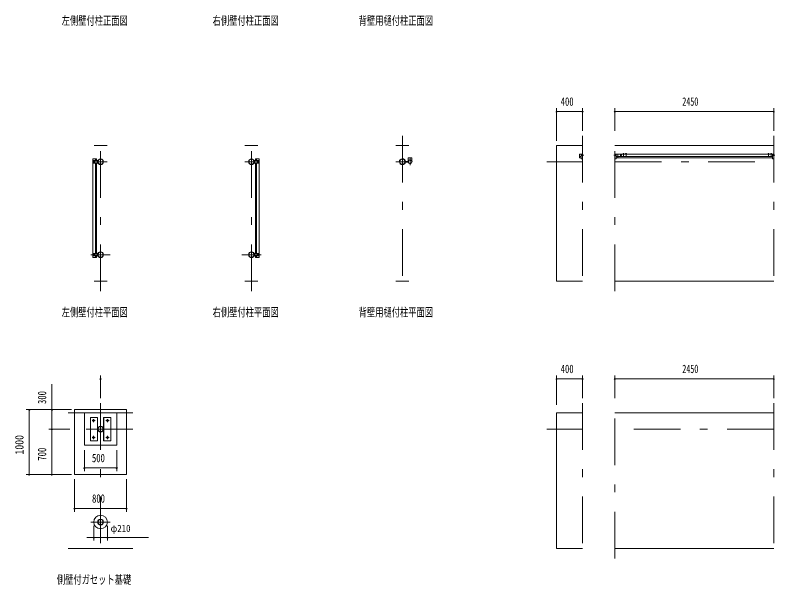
# Model space of a CAD drawing. Units: millimetres, scale not verified. Extents: x -27014 to 27021, y -10500 to 10500.
# Drawn here: x -27014 to -15288, y -8113 to 676 of the extents above; entities that cross this region are included whole.
import ezdxf
from ezdxf.enums import TextEntityAlignment as Align

# ---------------------------------------------------------------- set-up
doc = ezdxf.new("R2010")
doc.units = ezdxf.units.MM
doc.header["$LTSCALE"] = 60
doc.linetypes.add('USER3', pattern=[24, 12, -5, 2, -5])
for name, color, linetype, lineweight in [('0-2_1-05BOLD', 7, 'Continuous', 18), ('0-3_1-25CENTER', 3, 'USER3', 18), ('0-5_1-55DIM', 3, 'Continuous', 18)]:
    doc.layers.add(name, color=color, linetype=linetype, lineweight=lineweight)
doc.styles.add('ＭＳ ゴシック', font='')
doc.styles.get('ＭＳ ゴシック').set_extended_font_data('MS Gothic')

msp = doc.modelspace()

# ---------------------------------------------------------------- linework, layer by layer
at = {"layer": '0-2_1-05BOLD'}
for p, q in [((-25596.43, -1335.33), (-25796.43, -1335.33)), ((-23266.7, -1335.33), (-23466.7, -1335.33)), ((-21136.97, -1335.33), (-20936.97, -1335.33)), ((-15305.51, -1335.33), (-17755.51, -1335.33)), ((-20946.47, -1575.81), (-20946.47, -1523.38)), ((-18275.51, -1505.78), (-18300.51, -1505.78)), ((-18275.51, -1540.78), (-18275.51, -1480.28)), ((-18270.52, -1475.28), (-18255.51, -1475.28)), ((-18264.01, -1481.78), (-18260.32, -1481.78)), ((-18260.32, -1489.78), (-18264.01, -1489.78)), ((-17755.51, -1475.28), (-17740.51, -1475.28)), ((-15305.51, -1465.78), (-17751.23, -1465.78)), ((-17750.71, -1481.78), (-17747.01, -1481.78)), ((-17747.01, -1489.78), (-17750.71, -1489.78)), ((-17735.51, -1505.78), (-15325.51, -1505.78)), ((-17735.51, -1523.38), (-15325.51, -1523.38)), ((-17710.51, -1465.78), (-17710.51, -1523.38)), ((-17709.51, -1467.38), (-17710.51, -1467.38)), ((-17710.51, -1502.38), (-17709.51, -1502.38)), ((-17709.51, -1523.38), (-17709.51, -1465.78)), ((-17627.9, -1464.18), (-17627.9, -1460.68)), ((-17622.13, -1460.68), (-17622.13, -1464.18)), ((-17591.26, -1464.18), (-17591.26, -1465.78)), ((-17587.9, -1464.18), (-17587.9, -1460.68)), ((-17582.13, -1460.68), (-17582.13, -1464.18)), ((-15387.9, -1464.18), (-15387.9, -1460.68)), ((-15382.13, -1460.68), (-15382.13, -1464.18)), ((-15351.26, -1464.18), (-15351.26, -1465.78)), ((-15347.9, -1464.18), (-15347.9, -1460.68)), ((-15342.13, -1460.68), (-15342.13, -1464.18)), ((-15325.51, -1540.78), (-15325.51, -1480.28)), ((-15320.51, -1475.28), (-15305.51, -1475.28)), ((-15314.01, -1481.78), (-15310.31, -1481.78)), ((-15310.31, -1489.78), (-15314.01, -1489.78)), ((-25806.49, -1600.33), (-25806.49, -1570.33)), ((-25740.99, -1605.33), (-25801.49, -1605.33)), ((-25799.99, -1580.53), (-25799.99, -1576.83)), ((-25799.99, -1590.13), (-25799.99, -1593.83)), ((-25791.99, -1576.83), (-25791.99, -1580.53)), ((-25791.99, -1593.83), (-25791.99, -1590.13)), ((-25775.99, -1540.33), (-25775.99, -1565.33)), ((-25775.99, -2999.33), (-25775.99, -1605.33)), ((-25758.39, -1605.33), (-25758.39, -2999.33)), ((-23322.15, -1605.33), (-23261.65, -1605.33)), ((-23304.75, -1565.33), (-23304.75, -1540.33)), ((-23304.75, -1605.33), (-23304.75, -2999.33)), ((-23287.15, -1565.33), (-23287.15, -1540.33)), ((-23287.15, -2999.33), (-23287.15, -1605.33)), ((-23271.15, -1576.83), (-23271.15, -1580.53)), ((-23271.15, -1593.83), (-23271.15, -1590.13)), ((-23263.15, -1580.53), (-23263.15, -1576.83)), ((-23263.15, -1590.13), (-23263.15, -1593.83)), ((-23256.65, -1600.33), (-23256.65, -1570.33)), ((-20992.52, -1582.33), (-20946.31, -1582.33)), ((-20946.31, -1588.33), (-20992.52, -1588.33)), ((-20947.7, -1580.72), (-20991.05, -1580.72)), ((-20991.05, -1589.93), (-20947.7, -1589.93)), ((-18275.51, -1540.78), (-18255.51, -1540.78)), ((-15325.51, -1540.78), (-15305.51, -1540.78)), ((-25806.49, -3034.33), (-25806.49, -3004.33)), ((-25740.99, -3039.33), (-25801.49, -3039.33)), ((-25799.99, -3014.53), (-25799.99, -3010.83)), ((-25799.99, -3024.13), (-25799.99, -3027.83)), ((-25791.99, -3010.83), (-25791.99, -3014.53)), ((-25791.99, -3027.83), (-25791.99, -3024.13)), ((-25775.99, -3039.33), (-25775.99, -3064.33)), ((-23261.65, -2999.33), (-23322.15, -2999.33)), ((-23287.15, -3039.33), (-23287.15, -3064.33)), ((-23271.15, -3010.83), (-23271.15, -3014.53)), ((-23271.15, -3027.83), (-23271.15, -3024.13)), ((-23263.15, -3014.53), (-23263.15, -3010.83)), ((-23263.15, -3024.13), (-23263.15, -3027.83)), ((-23256.65, -3034.33), (-23256.65, -3004.33)), ((-25796.43, -3430.33), (-25596.43, -3430.33)), ((-23266.7, -3430.33), (-23466.7, -3430.33)), ((-20936.97, -3430.33), (-21136.97, -3430.33)), ((-15305.51, -3430.33), (-17755.51, -3430.33)), ((-25196.43, -5460.33), (-26196.43, -5460.33)), ((-17755.51, -5460.33), (-15305.51, -5460.33)), ((-25745.48, -5890.33), (-25745.48, -5530.33)), ((-25647.38, -5530.33), (-25647.38, -5890.33)), ((-26196.43, -7555.33), (-25196.43, -7555.33)), ((-15305.51, -7555.33), (-17755.51, -7555.33))]:
    msp.add_line(p, q, dxfattribs=at)
for points in [[(-18255.51, -3430.33), (-18655.52, -3430.33), (-18655.52, -1335.33), (-18255.51, -1335.33)], [(-20946.47, -1523.38), (-20891.47, -1523.38), (-20891.47, -1575.81)], [(-18255.51, -1465.78), (-18300.51, -1465.78), (-18300.51, -1523.38), (-18275.51, -1523.38)], [(-18255.52, -1480), (-18260.52, -1482.89), (-18260.52, -1488.67), (-18255.51, -1491.55)], [(-17755.51, -1491.55), (-17750.51, -1488.67), (-17750.51, -1482.89), (-17755.51, -1480)], [(-17735.51, -1480.28), (-17735.51, -1540.78), (-17755.51, -1540.78)], [(-17631.26, -1465.78), (-17631.26, -1464.18), (-17618.76, -1464.18), (-17618.76, -1465.78)], [(-17619.24, -1464.18), (-17619.24, -1460.68), (-17620.11, -1460.18), (-17629.91, -1460.18), (-17630.79, -1460.68), (-17630.79, -1464.18)], [(-17591.26, -1464.18), (-17578.76, -1464.18), (-17578.76, -1465.78)], [(-17579.24, -1464.18), (-17579.24, -1460.68), (-17580.12, -1460.18), (-17589.91, -1460.18), (-17590.79, -1460.68), (-17590.79, -1464.18)], [(-15391.26, -1465.78), (-15391.26, -1464.18), (-15378.76, -1464.18), (-15378.76, -1465.78)], [(-15379.24, -1464.18), (-15379.24, -1460.68), (-15380.11, -1460.18), (-15389.91, -1460.18), (-15390.79, -1460.68), (-15390.79, -1464.18)], [(-15351.26, -1464.18), (-15338.76, -1464.18), (-15338.76, -1465.78)], [(-15339.24, -1464.18), (-15339.24, -1460.68), (-15340.11, -1460.18), (-15349.91, -1460.18), (-15350.79, -1460.68), (-15350.79, -1464.18)], [(-15305.52, -1480), (-15310.51, -1482.89), (-15310.51, -1488.67), (-15305.51, -1491.55)], [(-25815.99, -1540.33), (-25815.99, -3064.33), (-25758.39, -3064.33), (-25758.39, -3039.33)], [(-25758.39, -1565.33), (-25758.39, -1540.33), (-25815.99, -1540.33)], [(-25801.49, -1565.33), (-25740.99, -1565.33), (-25740.99, -1605.33)], [(-23261.65, -1565.33), (-23322.15, -1565.33), (-23322.15, -1605.33)], [(-23304.75, -1540.33), (-23247.15, -1540.33), (-23247.15, -3064.33), (-23304.75, -3064.33), (-23304.75, -3039.33)], [(-25801.49, -2999.33), (-25740.99, -2999.33), (-25740.99, -3039.33)], [(-23322.15, -2999.33), (-23322.15, -3039.33), (-23261.65, -3039.33)], [(-25946.44, -5460.33), (-25946.44, -5960.33), (-25446.43, -5960.33), (-25446.43, -5460.33)], [(-18255.51, -7555.33), (-18655.51, -7555.33), (-18655.51, -5460.33), (-18255.51, -5460.33)]]:
    msp.add_lwpolyline(points, dxfattribs=at)
for points in [[(-17669.52, -1488.67), (-17669.52, -1482.89), (-17664.51, -1480), (-17659.52, -1482.89), (-17659.52, -1488.67), (-17664.51, -1491.55)], [(-25793.1, -1580.33), (-25798.87, -1580.33), (-25801.76, -1585.33), (-25798.87, -1590.33), (-25793.1, -1590.33), (-25790.21, -1585.33)], [(-23270.03, -1590.33), (-23272.92, -1585.33), (-23270.03, -1580.33), (-23264.26, -1580.33), (-23261.38, -1585.33), (-23264.26, -1590.33)], [(-25793.1, -3024.33), (-25790.21, -3019.33), (-25793.1, -3014.33), (-25798.87, -3014.33), (-25801.76, -3019.33), (-25798.87, -3024.33)], [(-23270.03, -3024.33), (-23264.26, -3024.33), (-23261.38, -3019.33), (-23264.26, -3014.33), (-23270.03, -3014.33), (-23272.92, -3019.33)], [(-26096.43, -5410.33), (-25296.43, -5410.33), (-25296.43, -6410.33), (-26096.43, -6410.33)], [(-25740.98, -5890.33), (-25852.98, -5890.33), (-25852.98, -5530.33), (-25740.98, -5530.33)], [(-25539.88, -5530.33), (-25539.88, -5890.33), (-25651.88, -5890.33), (-25651.88, -5530.33)]]:
    msp.add_lwpolyline(points, close=True, dxfattribs=at)
for centre, radius in [((-17664.51, -1485.78), 6.25), ((-17664.51, -1485.78), 4.9), ((-25795.99, -1585.33), 6.25), ((-25795.99, -1585.33), 4.9), ((-25696.43, -1585.33), 44.55), ((-25696.43, -1585.33), 40.35), ((-23366.7, -1585.33), 44.55), ((-23366.7, -1585.33), 40.35), ((-23267.15, -1585.33), 6.25), ((-23267.15, -1585.33), 4.9), ((-21085.37, -1585.33), 2.25), ((-21036.97, -1585.33), 44.55), ((-21036.97, -1585.33), 40.35), ((-20918.97, -1585.33), 27.5), ((-20887.62, -1585.33), 2.25), ((-25795.99, -3019.33), 6.25), ((-25795.99, -3019.33), 4.9), ((-25696.44, -3019.33), 44.55), ((-25696.44, -3019.33), 40.35), ((-23366.7, -3019.33), 44.55), ((-23366.7, -3019.33), 40.35), ((-23267.15, -3019.33), 6.25), ((-23267.15, -3019.33), 4.9), ((-25802.93, -5580.33), 14.5), ((-25589.93, -5580.33), 14.5), ((-25696.43, -5710.33), 44.55), ((-25696.43, -5710.33), 40.35), ((-25802.93, -5840.33), 14.5), ((-25589.93, -5840.33), 14.5), ((-25696.43, -7144.33), 105), ((-25696.43, -7144.33), 44.55), ((-25696.43, -7144.33), 40.35)]:
    msp.add_circle(centre, radius, dxfattribs=at)
for centre, radius, start, end in [((-18270.52, -1480.28), 5, 90, 180), ((-18264.01, -1485.78), 4, 90, 270), ((-18255.51, -1485.78), 6.25, 90, 270), ((-18255.51, -1485.78), 4.9, 90, 270), ((-17755.51, -1485.78), 6.25, 270, 90), ((-17755.51, -1485.78), 4.9, 270, 90), ((-17747.01, -1485.78), 4, 270, 90), ((-17740.51, -1480.28), 5, 0, 90), ((-17629.35, -1462.49), 2.32, 51.45377, 90), ((-17625.01, -1468.69), 8.51, 70.16867, 109.82912), ((-17620.68, -1462.5), 2.32, 90, 128.53143), ((-17589.35, -1462.49), 2.32, 51.45377, 90), ((-17585.01, -1468.69), 8.51, 70.16867, 109.82912), ((-17580.69, -1462.5), 2.32, 90, 128.53143), ((-15389.34, -1462.49), 2.32, 51.45377, 90), ((-15385.01, -1468.69), 8.51, 70.16867, 109.82912), ((-15380.68, -1462.5), 2.32, 90, 128.53143), ((-15349.34, -1462.49), 2.32, 51.45377, 90), ((-15345.01, -1468.69), 8.51, 70.16867, 109.82912), ((-15340.68, -1462.5), 2.32, 90, 128.53143), ((-15320.51, -1480.28), 5, 90, 180), ((-15314.01, -1485.78), 4, 90, 270), ((-15305.51, -1485.78), 6.25, 90, 270), ((-15305.51, -1485.78), 4.9, 90, 270), ((-25801.49, -1570.33), 5, 90, 180), ((-25801.49, -1600.33), 5, 180, 270), ((-25795.99, -1576.83), 4, 0, 180), ((-25795.99, -1593.83), 4, 180, 0), ((-23267.15, -1576.83), 4, 0, 180), ((-23267.15, -1593.83), 4, 180, 0), ((-23261.65, -1570.33), 5, 0, 90), ((-23261.65, -1600.33), 5, 270, 0), ((-21085.37, -1585.33), 3.85, 52.09248, 0), ((-21036.97, -1585.33), 46.15, 5.72713, 180.00108), ((-21036.97, -1585.33), 46.15, 183.78915, 354.28163), ((-20918.97, -1585.33), 29.1, 0, 170.90512), ((-20918.97, -1585.33), 29.1, 189.09488, 252.80957), ((-20918.97, -1602.73), 44.9, 109.58864, 127.76454), ((-20918.97, -1585.33), 29.1, 287.19043, 354.06984), ((-20918.97, -1602.73), 44.9, 52.23546, 70.41136), ((-20887.62, -1585.33), 3.85, 180, 128.65778), ((-25801.49, -3004.33), 5, 90, 180), ((-25801.49, -3034.33), 5, 180, 270), ((-25795.99, -3010.83), 4, 0, 180), ((-25795.99, -3027.83), 4, 180, 0), ((-23267.15, -3010.83), 4, 0, 180), ((-23267.15, -3027.83), 4, 180, 0), ((-23261.65, -3004.33), 5, 0, 90), ((-23261.65, -3034.33), 5, 270, 0)]:
    msp.add_arc(centre, radius, start, end, dxfattribs=at)
at = {"layer": '0-3_1-25CENTER'}
for p, q in [((-25696.43, -3580.33), (-25696.43, -1185.33)), ((-23366.7, -3580.33), (-23366.7, -1185.33)), ((-21036.97, -1185.33), (-21036.97, -3580.33)), ((-18255.51, -1185.33), (-18255.51, -3580.33)), ((-17755.51, -3580.33), (-17755.51, -1185.33)), ((-15305.51, -1185.33), (-15305.51, -3580.33)), ((-18273.01, -1485.78), (-18238.02, -1485.78)), ((-17738.01, -1485.78), (-17773.01, -1485.78)), ((-17652.01, -1485.78), (-17677.01, -1485.78)), ((-17664.51, -1505.78), (-17664.51, -1465.78)), ((-17625.01, -1457.76), (-17625.01, -1492.64)), ((-17585.01, -1492.64), (-17585.01, -1457.76)), ((-15385.01, -1492.64), (-15385.01, -1457.76)), ((-15345.01, -1457.76), (-15345.01, -1492.64)), ((-15323.01, -1485.78), (-15288.01, -1485.78)), ((-25796.43, -1585.33), (-25596.43, -1585.33)), ((-25795.99, -1567.83), (-25795.99, -1602.83)), ((-23266.7, -1585.33), (-23466.7, -1585.33)), ((-23267.15, -1567.83), (-23267.15, -1602.83)), ((-20936.97, -1585.33), (-21136.97, -1585.33)), ((-20969.44, -1596.09), (-20969.44, -1574.56)), ((-20918.97, -1530.33), (-20918.97, -1640.33)), ((-18255.51, -1585.33), (-18805.51, -1585.33)), ((-17755.51, -1585.33), (-15305.51, -1585.33)), ((-25546.43, -3019.33), (-25846.44, -3019.33)), ((-25795.99, -3036.83), (-25795.99, -3001.83)), ((-23516.7, -3019.33), (-23216.7, -3019.33)), ((-23267.15, -3036.83), (-23267.15, -3001.83)), ((-25696.43, -5310.33), (-25696.43, -7705.33)), ((-18255.51, -5310.33), (-18255.51, -7705.33)), ((-17755.51, -7705.33), (-17755.51, -5310.33)), ((-15305.51, -5310.33), (-15305.51, -7705.33)), ((-25777.93, -5580.33), (-25827.93, -5580.33)), ((-25802.93, -5605.33), (-25802.93, -5555.33)), ((-25614.93, -5580.33), (-25564.93, -5580.33)), ((-25589.93, -5605.33), (-25589.93, -5555.33)), ((-25196.43, -5710.33), (-26196.43, -5710.33)), ((-18255.51, -5710.33), (-18805.51, -5710.33)), ((-15305.51, -5710.33), (-17755.51, -5710.33)), ((-25827.93, -5840.33), (-25777.93, -5840.33)), ((-25802.93, -5865.33), (-25802.93, -5815.33)), ((-25614.93, -5840.33), (-25564.93, -5840.33)), ((-25589.93, -5815.33), (-25589.93, -5865.33)), ((-25546.43, -7144.33), (-25846.43, -7144.33))]:
    msp.add_line(p, q, dxfattribs=at)
at = {"layer": '0-5_1-55DIM'}
for p, q in [((-18645.51, -810.33), (-18665.51, -810.33)), ((-18655.52, -1260.33), (-18655.52, -760.33)), ((-18655.52, -810.33), (-18255.51, -810.33)), ((-18655.52, -810.33), (-18255.51, -810.33)), ((-18245.51, -810.33), (-18265.51, -810.33)), ((-18255.51, -760.33), (-18255.51, -1110.33)), ((-17745.51, -810.33), (-17765.51, -810.33)), ((-17755.51, -1110.33), (-17755.51, -760.33)), ((-17755.51, -810.33), (-15305.51, -810.33)), ((-17755.51, -810.33), (-15305.51, -810.33)), ((-15295.51, -810.33), (-15315.51, -810.33)), ((-15305.51, -760.33), (-15305.51, -1110.33)), ((-25696.43, -5235.33), (-25696.43, -4885.33)), ((-18655.51, -4885.33), (-18655.51, -5335.33)), ((-18255.51, -4885.33), (-18255.51, -5235.33)), ((-17755.51, -5235.33), (-17755.51, -4885.33)), ((-15305.51, -4885.33), (-15305.51, -5235.33)), ((-26446.43, -6410.33), (-26446.43, -5017.83)), ((-25686.43, -4935.33), (-25706.43, -4935.33)), ((-18645.51, -4935.33), (-18665.51, -4935.33)), ((-18655.51, -4935.33), (-18255.51, -4935.33)), ((-18655.51, -4935.33), (-18255.51, -4935.33)), ((-18245.51, -4935.33), (-18265.51, -4935.33)), ((-17745.51, -4935.33), (-17765.51, -4935.33)), ((-17755.51, -4935.33), (-15305.51, -4935.33)), ((-17755.51, -4935.33), (-15305.51, -4935.33)), ((-15295.51, -4935.33), (-15315.51, -4935.33)), ((-26146.43, -5410.33), (-26846.43, -5410.33)), ((-26786.43, -5410.33), (-26806.43, -5410.33)), ((-26796.43, -6410.33), (-26796.43, -5410.33)), ((-26796.43, -5410.33), (-26796.43, -6410.33)), ((-26436.43, -5410.33), (-26456.43, -5410.33)), ((-26446.43, -5710.33), (-26446.43, -5410.33)), ((-26171.43, -5710.33), (-26496.43, -5710.33)), ((-26436.43, -5710.33), (-26456.43, -5710.33)), ((-26446.43, -6410.33), (-26446.43, -5710.33)), ((-25946.43, -6360.33), (-25946.43, -6035.33)), ((-25446.43, -6360.33), (-25446.43, -6035.33)), ((-25936.43, -6310.33), (-25956.43, -6310.33)), ((-25946.43, -6310.33), (-25446.43, -6310.33)), ((-25446.43, -6310.33), (-25946.43, -6310.33)), ((-25436.43, -6310.33), (-25456.43, -6310.33)), ((-26846.43, -6410.33), (-26146.43, -6410.33)), ((-26786.43, -6410.33), (-26806.43, -6410.33)), ((-26436.43, -6410.33), (-26456.43, -6410.33)), ((-26096.43, -6485.33), (-26096.43, -6985.33)), ((-25296.43, -6985.33), (-25296.43, -6485.33)), ((-26086.43, -6935.33), (-26106.43, -6935.33)), ((-26096.43, -6935.33), (-25296.43, -6935.33)), ((-26096.43, -6935.33), (-25296.43, -6935.33)), ((-25286.43, -6935.33), (-25306.43, -6935.33)), ((-25801.43, -7201.74), (-25801.43, -7431.32)), ((-25591.43, -7431.32), (-25591.43, -7201.74)), ((-25910.08, -7381.32), (-24953.93, -7381.32)), ((-25791.43, -7381.32), (-25811.43, -7381.32)), ((-25581.43, -7381.32), (-25601.43, -7381.32))]:
    msp.add_line(p, q, dxfattribs=at)
for centre in [(-18655.51, -810.33), (-18255.51, -810.33), (-17755.51, -810.33), (-15305.51, -810.33), (-25696.43, -4935.33), (-18655.51, -4935.33), (-18255.51, -4935.33), (-17755.51, -4935.33), (-15305.51, -4935.33), (-26796.43, -5410.33), (-26446.43, -5410.33), (-26446.43, -5710.33), (-25946.43, -6310.33), (-25446.43, -6310.33), (-26796.43, -6410.33), (-26446.43, -6410.33), (-26096.43, -6935.33), (-25296.43, -6935.33), (-25801.43, -7381.32), (-25591.43, -7381.32)]:
    msp.add_arc(centre, 10, 180, 0, dxfattribs=at)

# ---------------------------------------------------------------- texts
at = {"layer": '0-5_1-55DIM', "color": 7, "style": 'ＭＳ ゴシック'}
for s, height, width, p in [('左側壁付柱正面図', 130.2, 0.7, (-26296.43, 487.44)), ('右側壁付柱正面図', 130.2, 0.7, (-23966.7, 487.44)), ('背壁用樋付柱正面図', 130.2, 0.7, (-21711.97, 487.44)), ('400', 130.2, 0.75, (-18593.14, -760.33)), ('2450', 130.2, 0.7, (-16716.52, -760.33)), ('左側壁付柱平面図', 130.2, 0.7, (-26296.43, -4012.56)), ('右側壁付柱平面図', 130.2, 0.7, (-23966.7, -4012.56)), ('背壁用樋付柱平面図', 130.2, 0.7, (-21711.97, -4012.56)), ('400', 130.2, 0.75, (-18593.14, -4885.33)), ('2450', 130.2, 0.7, (-16716.52, -4885.33)), ('500', 130.2, 0.75, (-25828.88, -6260.33)), ('800', 130.2, 0.75, (-25827.84, -6885.33)), ('φ210', 110.7, 0.9, (-25541.43, -7331.32)), ('側壁付ガセット基礎', 130.2, 0.7, (-26371.43, -8137.56))]:
    msp.add_text(s, height=height, dxfattribs=dict(at, width=width)).set_placement(p, align=Align.BOTTOM_LEFT)
for s, width, p in [('300', 0.75, (-26496.43, -5323.18)), ('1000', 0.85, (-26846.43, -6103.13)), ('700', 0.75, (-26496.43, -6197.33))]:
    msp.add_text(s, height=130.2, rotation=90, dxfattribs=dict(at, width=width)).set_placement(p, align=Align.BOTTOM_LEFT)

doc.saveas('drawing.dxf')
